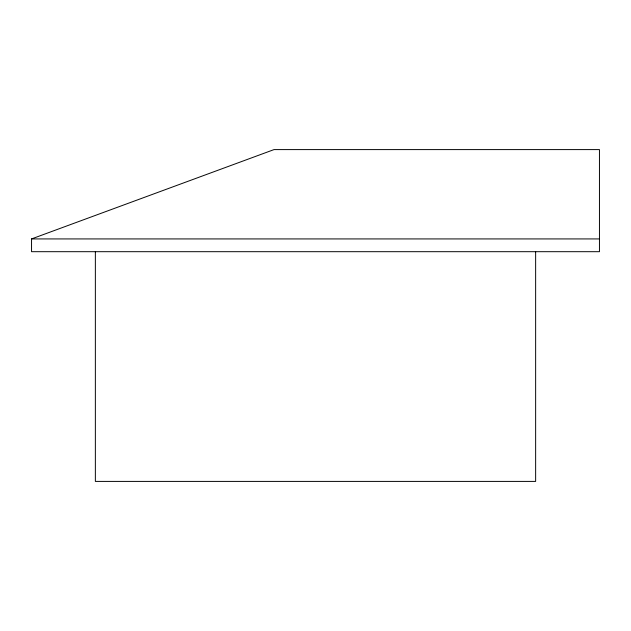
<?xml version="1.0" encoding="UTF-8"?>
<svg xmlns="http://www.w3.org/2000/svg" width="631" height="631" viewBox="0 0 631 631"><rect width="100%" height="100%" fill="white"/><g stroke="black" fill="none" stroke-linecap="round" stroke-linejoin="round"><path stroke-width="0.95" d="M31.55 238.928L274.028 149.594L599.45 149.594L599.45 251.69L31.55 251.69L31.55 238.928L599.45 238.928M535.64 251.69L535.64 481.406L95.36 481.406L95.36 251.69"/></g></svg>
